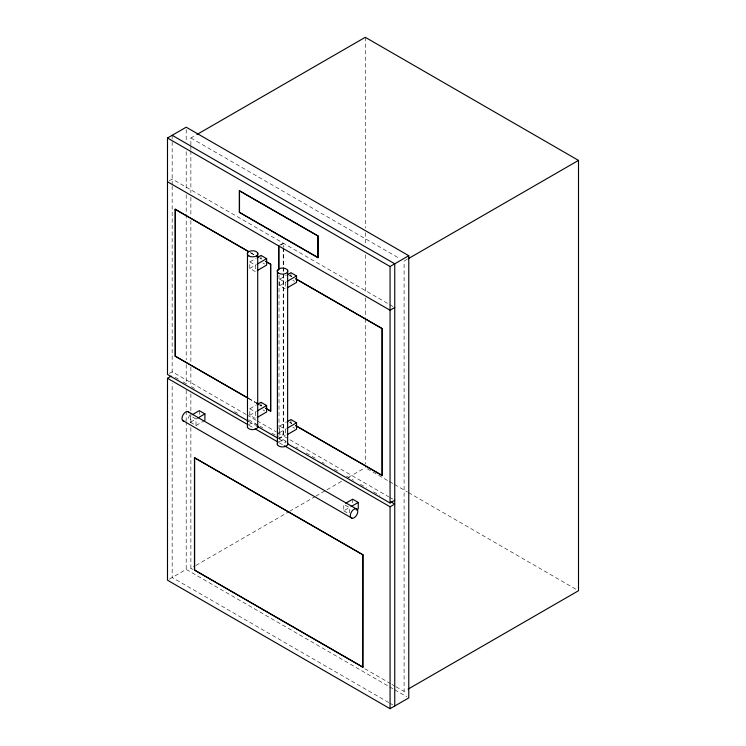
<?xml version="1.0" encoding="UTF-8"?>
<svg xmlns="http://www.w3.org/2000/svg" width="746" height="746" viewBox="0 0 746 746"><rect width="100%" height="100%" fill="white"/><g stroke="black" fill="none" stroke-linecap="round" stroke-linejoin="round"><path stroke-width="0.56" stroke-dasharray="3.73 2.8" d="M190.873 144.976L190.873 137.991L195.918 135.082M169.361 180.653L172.167 179.031L388.741 304.07M249.789 261.911L255.402 265.147L255.402 271.628L249.789 268.392L249.789 261.911L256.335 258.125M279.489 245.313L283.228 243.149L283.228 246.637M280.878 245.033L283.685 243.41L283.685 246.898M249.789 268.392L256.335 264.606M279.713 279.19L285.326 282.426L285.326 288.907L279.713 285.662L279.713 279.19L286.259 275.405M279.713 285.662L286.259 281.885M169.361 373.401L172.167 371.788L246.208 414.534M407.12 259.356L404.099 261.1L404.099 691.421L407.12 689.677M190.407 422.264L196.021 425.509L196.021 419.028L190.407 415.792L190.407 422.264L198.305 417.713M196.021 425.509L203.91 420.949M249.789 408.771L255.402 412.006L255.402 418.487L249.789 415.252L249.789 408.771L256.335 404.994M249.789 415.252L256.335 411.466M279.713 426.05L285.326 429.286L285.326 435.767L279.713 432.531L279.713 426.05L286.259 422.264M279.713 432.531L286.259 428.745M278.556 438.611L283.228 435.906L283.228 273.344M279.004 275.143L279.004 438.862L283.685 436.168L388.741 496.817M169.361 579.12L186.202 569.403L388.629 686.273M190.873 427.589L190.873 568.321L194.902 565.99M195.918 565.412L288.665 511.859M289.672 511.28L314.877 496.724M315.884 496.146L325.965 490.327M326.972 489.74L342.097 481.011M348.149 477.524L365.288 467.621M349.389 512.978L349.389 507.578L343.775 504.333L343.775 510.814L351.674 506.254M190.873 137.991L400.07 258.778M389.71 304.629L393.739 306.951M250.637 252.68L254.656 255.001M259.673 257.892L261.678 259.058M289.858 275.321L291.863 276.477M250.488 252.763L254.507 255.085M288.702 274.826L291.714 276.57M262.881 262.993L264.755 264.065M292.805 280.263L294.679 281.345M248.632 398.383L255.654 402.439M259.673 404.761L261.678 405.917M289.858 422.18L291.863 423.346M248.483 398.467L255.505 402.523M259.524 404.845L261.529 406.001M289.7 422.264L291.714 423.43M367.293 468.786L388.414 480.983M389.421 481.562L393.45 483.884M394.447 484.462L407.53 492.015M408.528 492.593L576.49 589.564M262.881 409.852L264.755 410.934M292.805 427.132L294.679 428.204M247.215 415.112L256.214 420.306M257.221 420.884L276.225 431.859M277.232 432.438L283.228 435.906M389.738 497.395L392.741 499.13M175.189 377.308L179.217 379.639M183.246 381.961L187.274 384.283M191.302 386.615L195.331 388.936M234.608 411.615L237.629 413.359M248.707 419.756L262.806 427.896M271.87 433.128L275.899 435.459M276.906 436.037L285.97 441.268M296.041 447.087L298.055 448.243M306.121 452.897L311.157 455.806M312.164 456.384L315.185 458.128M322.235 462.203L324.249 463.369M334.32 469.178L339.355 472.087M346.405 476.153L353.455 480.228M360.505 484.294L366.547 487.781M373.597 491.856L379.639 495.344M248.539 421.276L255.542 425.323M279.004 438.862L286.007 442.91M249.071 425.36L254.106 428.269M279.284 442.807L283.312 445.129M343.775 510.814L349.389 514.059M190.873 568.321L192.888 569.478M364.869 668.78L391.016 683.877M392.023 684.455L395.044 686.199M396.051 686.777L404.099 691.421M389.636 686.852L393.664 689.183M394.671 689.761L406.756 696.736M388.703 702.508L172.167 577.497L172.167 383.164M389.71 703.096L392.732 704.839M365.288 37.3L365.288 228.043M365.288 232.687L365.288 244.324M365.288 254.787L365.288 293.169M365.288 297.822L365.288 317.591M365.288 318.756L365.288 464.133M352.662 499.205L352.662 503.531M290.94 272.71L290.94 278.109M290.94 419.569L290.94 423.887M283.685 248.054L283.685 436.168M283.228 247.793L283.228 266.378M283.228 267.534L283.228 272.178M261.016 255.43L261.016 259.748M261.016 402.29L261.016 407.689M199.294 410.664L199.294 414.981M190.873 146.141L190.873 149.629M190.873 150.785L190.873 192.654M190.873 197.308L190.873 215.92M190.873 220.574L190.873 362.463M190.873 367.116L190.873 385.719M190.873 393.86L190.873 411.307M190.873 412.473L190.873 422.945M186.202 129.524L186.202 141.162M186.202 151.634L186.202 190.034M186.202 194.687L186.202 213.309M186.202 214.475L186.202 359.936M186.202 364.589L186.202 383.211M186.202 390.195L186.202 409.974M186.202 411.139L186.202 420.446M186.202 421.611L186.202 569.403M172.167 135.296L172.167 185.334M172.167 185.996L172.167 375.014M189.419 414.944A5.287 3.059 -60 0 1 185.726 420.651M278.78 441.707A5.287 3.059 0 0 1 286.259 441.707M248.856 424.427A5.287 3.059 0 0 1 256.335 424.427"/><path stroke-width="1.12" d="M248.539 421.276L167.496 374.483L167.496 137.991L186.202 127.193L408.771 255.701L408.771 697.902L390.065 708.7L167.496 580.202L167.496 378.269L171.235 376.105M196.925 134.504L365.288 37.3L578.504 160.399L578.504 590.729L408.127 689.099M248.483 398.467L175.179 356.15L175.179 209.29L248.632 251.523M239.354 190.724L318.057 235.988L317.908 257.678L239.354 212.321L239.354 190.724L318.057 235.988M239.354 212.321L318.057 257.584M257.267 257.594L261.016 255.43L266.62 258.666L266.62 265.147L257.267 270.546M257.267 264.065L266.62 258.666M265.548 261.464L270.723 264.27L270.723 411.13L265.548 408.323M287.201 274.864L290.94 272.71L296.544 275.945L296.544 282.426L287.201 287.825M287.201 281.345L296.544 275.945M175.179 356.15L247.625 397.805M167.496 137.991L390.065 266.499L408.771 255.701M408.127 258.769L578.504 160.399M192.384 414.645L199.294 410.664L204.898 413.899L204.898 420.38M197.988 417.891L204.898 413.899M394.746 307.529L390.065 310.233L167.496 181.726M295.733 278.883L382.232 328.65L382.232 475.519L295.733 425.742M257.267 404.453L261.016 402.29L266.62 405.526L266.62 412.006L257.267 417.406M257.267 410.925L266.62 405.526M194.464 457.718L362.948 554.819L362.798 667.213L194.464 570.028L194.464 457.718L362.948 554.819M287.201 421.732L290.94 419.569L296.544 422.805L296.544 429.286L287.201 434.685M287.201 428.204L296.544 422.805M194.464 570.028L362.948 667.129M345.752 503.196L352.662 499.205L358.267 502.45L358.267 508.931L356.299 510.068M351.357 506.441L358.267 502.45M288.012 444.066L390.065 502.99L394.746 500.286M284.319 445.716L390.065 506.767L394.746 504.063L390.717 501.741M172.167 135.296L394.746 263.795L394.746 705.996M256.661 256.158L258.666 257.314M265.697 261.37L270.723 264.27M295.882 278.799L382.232 328.65M175.179 209.29L248.483 251.607M256.512 256.242L258.517 257.407M256.661 403.017L258.666 404.173M265.697 408.239L270.723 411.13M295.882 425.658L382.232 475.519M256.512 403.101L258.517 404.267M256.54 425.901L277.559 438.033M167.496 378.269L248.064 424.782M255.113 428.847L278.277 442.229M187.6 411.512L357.306 509.481A5.287 3.059 -60 0 1 354.061 517.836A5.287 3.059 -60 0 1 350.825 513.229A5.287 3.059 -60 0 1 357.306 509.481M182.49 420.362L352.196 518.339M390.065 266.499L390.065 502.99M390.065 506.767L390.065 708.7M382.083 328.744L382.083 475.603M362.798 554.903L362.798 667.213M317.908 236.081L317.908 257.678M287.63 270.294L287.63 444.653M279.004 246.115L279.004 269.334M278.556 245.854L278.556 270.238M277.409 270.294L277.409 444.653M270.565 264.364L270.565 411.223M257.706 253.015L257.706 427.374M247.485 253.015L247.485 427.374M239.503 190.64L239.503 212.237M194.613 457.634L194.613 569.944M175.329 209.197L175.329 356.066M183.861 421.154A5.287 3.059 -60 0 1 183.087 414.804A5.287 3.059 -60 0 1 188.971 412.296M287.63 443.077A5.287 3.059 0 0 1 282.52 446.919A5.287 3.059 0 0 1 277.409 443.077M257.706 425.798A5.287 3.059 0 0 1 252.596 429.64A5.287 3.059 0 0 1 247.485 425.798M278.78 273.25A5.287 3.059 0 0 0 287.63 271.88A5.287 3.059 0 0 0 281.149 268.14A5.287 3.059 0 0 0 278.78 273.25M248.856 255.971A5.287 3.059 0 0 0 257.706 254.6A5.287 3.059 0 0 0 251.225 250.861A5.287 3.059 0 0 0 248.856 255.971"/></g></svg>
